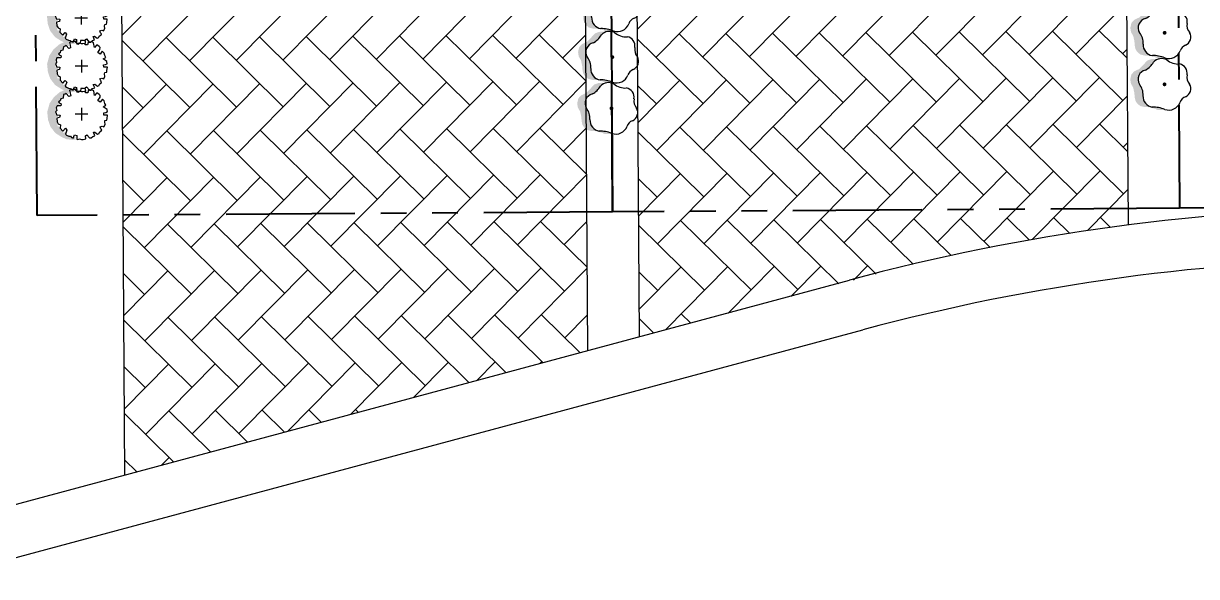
# Model space of a CAD drawing. Header units: feet. Extents: x 919634 to 928945, y 707022 to 708026.
# Drawn here: x 920650.95 to 920696.47, y 707490.92 to 707512.38 of the extents above; entities that cross this region are included whole.
import ezdxf

# ---------------------------------------------------------------- set-up
doc = ezdxf.new("R2010")
doc.units = ezdxf.units.FT
doc.header["$LTSCALE"] = 20
doc.header["$MEASUREMENT"] = 0
doc.linetypes.add('Site Plan$0$PHANTOM2', pattern=[1.25, 0.625, -0.125, 0.125, -0.125, 0.125, -0.125])
for name, color, linetype in [('-u-site-xref', 7, 'Continuous'), ('LK-TREE-013M', 6, 'Continuous'), ('LK-TREE-035M', 123, 'Continuous'), ('LK-TREE-TRNK', 32, 'Continuous'), ('LP-TREE', 15, 'Continuous'), ('Site Plan$0$SP-LOT PAVERS', 254, 'Continuous'), ('x-RL TH5-LP Block$0$LK-SHRB-035M', 253, 'Continuous'), ('x-RL TH5-LP Block$0$LK-SHRB-TRNK', 253, 'Continuous'), ('x-RL TH5-LP Block$0$LP-SHRB', 253, 'Continuous')]:
    doc.layers.add(name, color=color, linetype=linetype)
for name, color, linetype, lineweight in [('Site Plan$0$SP-CURB', 3, 'Continuous', 25), ('Site Plan$0$SP-LOT LINES', 252, 'Site Plan$0$PHANTOM2', 40), ('Site Plan$0$SP-SIDEWALK', 2, 'Continuous', 25)]:
    doc.layers.add(name, color=color, linetype=linetype, lineweight=lineweight)
doc.layers.add('x-RL TH5-LP Block$0$LK-SHRB-SHAD', color=253, linetype='Continuous', plot=False)
doc.layers.get('-u-site-xref').off()

# ---------------------------------------------------------------- blocks, each defined once
blk = doc.blocks.new('Site Plan')
at = {"layer": 'Site Plan$0$SP-LOT PAVERS'}
h = blk.add_hatch(dxfattribs=at)
h.set_pattern_fill('AR-HBONE', color=256, scale=0.32, angle=-89.58178215)
h.paths.add_polyline_path([(920652.017, 707524.926), (920654.684, 707524.943), (920654.88, 707494.859), (920672.849, 707499.691), (920672.683, 707525.054), (920662.683, 707525.005), (920662.659, 707528.765), (920655.992, 707528.721), (920655.913, 707540.889), (920662.58, 707540.933), (920662.551, 707545.266), (920651.885, 707545.196)])
h = blk.add_hatch(dxfattribs=at)
h.set_pattern_fill('AR-HBONE', color=256, scale=0.32, angle=-89.58178215)
h.paths.add_polyline_path([(920693.683, 707525.198), (920688.683, 707525.165), (920688.623, 707533.168), (920695.297, 707533.212), (920695.269, 707537.542), (920684.603, 707537.472), (920684.735, 707517.223), (920674.735, 707517.157), (920674.845, 707500.228), (920685.797, 707503.121), (920688.108, 707503.621), (920690.26, 707504.025), (920692.3, 707504.353), (920693.818, 707504.563), (920693.813, 707505.198)])
at = {"layer": 'Site Plan$0$SP-CURB'}
for p, q in [((920647.417, 707492.853), (920683.006, 707502.423)), ((920647.937, 707490.921), (920683.525, 707500.491))]:
    blk.add_line(p, q, dxfattribs=at)
for radius in [82, 80]:
    blk.add_arc((920704.3, 707423.236), radius, 90.37432, 105.05139, dxfattribs=at)
at = {"layer": 'Site Plan$0$SP-LOT LINES', "ltscale": 0.4}
blk.add_line((920717.813, 707505.355, 0), (920695.813, 707505.211, 0), dxfattribs=at)
at = {"layer": 'Site Plan$0$SP-LOT LINES', "ltscale": 0.4, "elevation": 0}
for points in [[(920650.868, 707598.92), (920673.2, 707599.066), (920673.814, 707505.068), (920651.481, 707504.922)], [(920673.2, 707599.066), (920695.2, 707599.209), (920695.813, 707505.211), (920673.814, 707505.068)]]:
    blk.add_lwpolyline(points, close=True, dxfattribs=at)
at = {"layer": 'Site Plan$0$SP-SIDEWALK'}
for p, q in [((920693.683, 707525.198, 0), (920693.818, 707504.563, 0)), ((920654.684, 707524.943, 0), (920654.88, 707494.859, 0)), ((920672.849, 707499.691, 0), (920672.683, 707525.072, 0)), ((920674.735, 707517.157, 0), (920674.845, 707500.228, 0))]:
    blk.add_line(p, q, dxfattribs=at)
blk = doc.blocks.new('x-RL TH5-LP Block$0$SHRUB-LRG-241')
at = {"layer": 'x-RL TH5-LP Block$0$LK-SHRB-SHAD'}
blk.add_hatch(color=256, dxfattribs=at).paths.add_polyline_path([(0.079, 0.498), (0.186, 0.506), (0.301, 0.491), (0.399, 0.446), (0.521, 0.367), (0.616, 0.243), (0.662, 0.107), (0.677, -0.052), (0.629, -0.217), (0.545, -0.339), (0.429, -0.437), (0.329, -0.482), (0.208, -0.508), (0.129, -0.51), (0.06, -0.5), (0.151, -0.489), (0.16, -0.467), (0.238, -0.458), (0.251, -0.432), (0.242, -0.402), (0.258, -0.404), (0.292, -0.419), (0.327, -0.395), (0.364, -0.354), (0.382, -0.321), (0.423, -0.278), (0.434, -0.256), (0.466, -0.245), (0.458, -0.215), (0.432, -0.198), (0.436, -0.187), (0.488, -0.174), (0.497, -0.141), (0.492, -0.078), (0.516, -0.052), (0.506, -0.017), (0.506, 0.026), (0.464, 0.026), (0.464, 0.046), (0.51, 0.063), (0.486, 0.148), (0.473, 0.237), (0.445, 0.239), (0.416, 0.293), (0.384, 0.3), (0.36, 0.369), (0.325, 0.35), (0.316, 0.361), (0.329, 0.391), (0.273, 0.433), (0.223, 0.437), (0.197, 0.463), (0.162, 0.476), (0.134, 0.437), (0.121, 0.452), (0.129, 0.498)])
at = {"layer": 'x-RL TH5-LP Block$0$LK-SHRB-035M'}
blk.add_lwpolyline([(-0.025, 0.499), (-0.082, 0.489), (-0.082, 0.489), (-0.082, 0.489), (-0.074, 0.425), (-0.099, 0.408), (-0.154, 0.47), (-0.187, 0.47), (-0.216, 0.442), (-0.26, 0.429), (-0.231, 0.359), (-0.26, 0.356), (-0.314, 0.393), (-0.345, 0.383), (-0.352, 0.354), (-0.387, 0.332), (-0.395, 0.31), (-0.38, 0.288), (-0.363, 0.251), (-0.403, 0.236), (-0.439, 0.253), (-0.461, 0.205), (-0.456, 0.156), (-0.461, 0.129), (-0.5, 0.121), (-0.503, 0.085), (-0.513, 0.024), (-0.442, 0.019), (-0.439, -0.025), (-0.478, -0.033), (-0.509, -0.047), (-0.503, -0.087), (-0.429, -0.14), (-0.481, -0.172), (-0.461, -0.211), (-0.449, -0.258), (-0.412, -0.292), (-0.371, -0.236), (-0.324, -0.27), (-0.366, -0.331), (-0.371, -0.368), (-0.351, -0.388), (-0.307, -0.417), (-0.26, -0.368), (-0.243, -0.459), (-0.221, -0.473), (-0.158, -0.481), (-0.136, -0.466), (-0.123, -0.42), (-0.079, -0.42), (-0.082, -0.498), (-0.042, -0.508), (0.014, -0.51), (0.019, -0.454), (0.07, -0.429), (0.122, -0.495), (0.161, -0.481), (0.207, -0.481), (0.232, -0.473), (0.22, -0.415), (0.212, -0.366), (0.247, -0.349), (0.3, -0.412), (0.319, -0.399), (0.352, -0.388), (0.364, -0.319), (0.408, -0.307), (0.42, -0.266), (0.453, -0.248), (0.438, -0.229), (0.401, -0.209), (0.406, -0.167), (0.483, -0.171), (0.499, -0.128), (0.49, -0.077), (0.512, -0.053), (0.501, -0.025), (0.494, 0.009), (0.425, 0.016), (0.433, 0.063), (0.487, 0.075), (0.481, 0.146), (0.46, 0.188), (0.418, 0.205), (0.423, 0.273), (0.369, 0.33), (0.322, 0.276), (0.322, 0.276), (0.291, 0.315), (0.291, 0.315), (0.321, 0.389), (0.299, 0.413), (0.255, 0.433), (0.22, 0.435), (0.203, 0.457), (0.166, 0.469), (0.139, 0.403), (0.097, 0.42), (0.095, 0.494), (0.078, 0.497), (0.041, 0.488), (0.003, 0.497)], close=True, dxfattribs=at)
at = {"layer": 'x-RL TH5-LP Block$0$LK-SHRB-TRNK'}
for p, q in [((-0.125, 0), (0.125, 0)), ((0, -0.125), (0, 0.125))]:
    blk.add_line(p, q, dxfattribs=at)
blk = doc.blocks.new('x-RL TH5-LP Block$0$SHRUB-LRG-003')
at = {"layer": 'x-RL TH5-LP Block$0$LK-SHRB-SHAD'}
blk.add_hatch(color=256, dxfattribs=at).paths.add_polyline_path([(0.582, 0.329), (0.547, 0.38), (0.489, 0.43), (0.401, 0.452), (0.321, 0.454), (0.286, 0.459), (0.256, 0.469), (0.249, 0.472), (0.189, 0.487), (0.159, 0.507), (0.119, 0.512), (0.102, 0.514), (0.072, 0.514), (0.007, 0.502), (0.083, 0.473, 0.064865), (0.248, 0.453, -0.006063), (0.253, 0.452), (0.256, 0.452), (0.259, 0.451, -0.129877), (0.359, 0.401), (0.368, 0.395), (0.413, 0.343), (0.418, 0.317, -0.111102), (0.432, 0.222, 0.003609), (0.432, 0.217), (0.442, 0.112, 0.012019), (0.446, 0.097), (0.483, 0.029), (0.497, 0.001, 0.007064), (0.503, -0.006, -0.048801), (0.518, -0.04), (0.525, -0.053), (0.525, -0.065, -0.097938), (0.525, -0.14), (0.525, -0.158), (0.516, -0.172, -0.107658), (0.471, -0.24), (0.458, -0.26), (0.371, -0.292), (0.269, -0.367), (0.214, -0.451), (0.144, -0.501), (0.186, -0.511), (0.259, -0.506), (0.345, -0.476), (0.411, -0.404), (0.5, -0.312), (0.607, -0.262), (0.662, -0.202), (0.685, -0.106), (0.672, -0.018), (0.627, 0.061), (0.605, 0.166), (0.597, 0.263)])
at = {"layer": 'x-RL TH5-LP Block$0$LK-SHRB-035M'}
for centre, radius, start, end in [((-0.084, 0.274), 0.241, 69.6603, 159.1137), ((0.242, 1.096), 0.643, 247.9485, 270.591), ((-0.344, 0.086), 0.18, 113.509, 209.6004), ((-0.487, 0.427), 0.191, 291.9961, 339.2866), ((0.214, 0.237), 0.219, 356.1089, 80.9259), ((0.747, 0.194), 0.316, 175.0254, 219.3558), ((-0.658, -0.144), 0.211, 348.5774, 41.8886), ((-0.265, -0.22), 0.189, 169.6437, 258.5101), ((0.337, -0.102), 0.192, 283.2701, 30.1865), ((-0.277, -0.749), 0.345, 48.5313, 94.3414), ((0.054, -0.29), 0.225, 242.861, 316.3019), ((0.586, -0.664), 0.429, 119.013, 149.3179)]:
    blk.add_arc(centre, radius, start, end, dxfattribs=at)
at = {"layer": 'x-RL TH5-LP Block$0$LK-SHRB-TRNK', "const_width": 0.0375}
blk.add_lwpolyline([(-0.019, 0, 1), (0.019, 0, 1)], format="xyb", close=True, dxfattribs=at)
blk = doc.blocks.new('x-RL TH5-LP Block', base_point=(1241.699, -211.829))
at = {"layer": 'x-RL TH5-LP Block$0$LP-SHRB'}
for name, p, xscale, yscale, zscale in [('x-RL TH5-LP Block$0$SHRUB-LRG-003', (1330.049, -121.848), 1.941173180313067, 1.941173180313067, 1.941173180313067), ('x-RL TH5-LP Block$0$SHRUB-LRG-241', (1350.613, -121.754), 1.966899649314303, 1.966899649314303, 2.185089498506832), ('x-RL TH5-LP Block$0$SHRUB-LRG-003', (1308.583, -122.638), 1.941173180313067, 1.941173180313067, 1.941173180313067), ('x-RL TH5-LP Block$0$SHRUB-LRG-003', (1330.003, -123.835), 1.941173180313067, 1.941173180313067, 1.941173180313067), ('x-RL TH5-LP Block$0$SHRUB-LRG-241', (1350.607, -123.615), 1.966899649314303, 1.966899649314303, 1.966899649314303), ('x-RL TH5-LP Block$0$SHRUB-LRG-003', (1308.567, -124.638), 1.941173180313067, 1.941173180313067, 1.941173180313067), ('x-RL TH5-LP Block$0$SHRUB-LRG-241', (1350.6, -125.477), 1.966899649314303, 1.966899649314303, 1.966899649314303), ('x-RL TH5-LP Block$0$SHRUB-LRG-003', (1329.958, -125.822), 1.941173180313067, 1.941173180313067, 2.426466475391333)]:
    blk.add_blockref(name, p, dxfattribs=dict(at, xscale=xscale, yscale=yscale, zscale=zscale))
blk = doc.blocks.new('TREE-PALM-041')
at = {"layer": 'LK-TREE-013M'}
for centre, radius, start, end in [((-0.372, 0.1634), 0.3947, 344.7768, 61.0692), ((-0.3558, 0.1912), 0.3648, 338.6686, 60.9385), ((0.3342, -0.1338), 0.3402, 54.0893, 147.3792), ((0.3457, -0.1174), 0.3201, 54.0343, 152.47), ((-0.3597, -0.3546), 0.503, 51.6225, 110.1516), ((-0.3762, -0.3101), 0.4564, 46.1981, 109.9457), ((-0.0883, -0.4507), 0.4536, 5.9321, 71.7258), ((-0.7226, -0.0583), 0.6834, 320.9913, 0.958), ((-0.759, -0.0173), 0.7375, 320.2897, 356.6002), ((-0.0404, -0.4329), 0.4028, 4.9849, 76.9143)]:
    blk.add_arc(centre, radius, start, end, dxfattribs=at)
at = {"layer": 'LK-TREE-035M'}
for centre, radius, start, end in [((-0.1847, 0.11), 0.4016, 66.3043, 89.2588), ((-0.0122, 0.5395), 0.17, 190.3649, 224.1151), ((-0.1754, 0.245), 0.278, 323.8983, 56.83), ((-0.816, 0.3341), 0.6872, 357.2418, 7.2817), ((0.1352, 0.2696), 0.2666, 173.2307, 224.6322), ((0.3126, -0.0033), 0.2768, 65.5809, 143.6588), ((-0.3035, -0.0466), 0.2838, 46.3344, 119.9193), ((0.4154, 0.1306), 0.1188, 4.3095, 84.3421), ((-0.4159, 0.0823), 0.1206, 103.9495, 162.4386), ((0.4061, 0.3535), 0.2502, 277.816, 300.0136), ((-0.4444, 0.2132), 0.1337, 228.2207, 272.7252), ((-0.4502, -0.1471), 0.227, 57.7063, 86.9435), ((0.1635, 0.1788), 0.1696, 237.7456, 326.3428), ((0.4014, -0.0936), 0.2029, 79.0208, 118.4619), ((-0.136, 0.2579), 0.2874, 227.8407, 285.3886), ((0.1425, -0.2322), 0.243, 93.0427, 107.8907), ((0.1425, -0.2322), 0.243, 359.9178, 79.8431), ((-0.0391, -0.1904), 0.175, 113.9028, 194.2622), ((-0.2692, -0.1882), 0.3018, 314.7284, 23.3372), ((0.2199, -0.0777), 0.1863, 183.6258, 252.7756), ((-0.3583, -0.2748), 0.1552, 336.5198, 15.4301), ((0.125, -0.4042), 0.1538, 28.2288, 75.0142), ((0.19, -0.2908), 0.2039, 326.1721, 16.5871), ((-0.0844, -0.3954), 0.1441, 155.9413, 219.774), ((0.4014, -0.2421), 0.1669, 212.3504, 256.3272), ((-0.4342, 0.0256), 0.5708, 294.7574, 311.3827)]:
    blk.add_arc(centre, radius, start, end, dxfattribs=at)
at = {"layer": 'LK-TREE-TRNK', "const_width": 0.0625}
blk.add_lwpolyline([(-0.0261, 0.0172, 1), (0.0261, -0.0172, 1)], format="xyb", close=True, dxfattribs=at)

msp = doc.modelspace()

# ---------------------------------------------------------------- block references
at = {"layer": '-u-site-xref'}
msp.add_blockref('Site Plan', (0, 0), dxfattribs=at)

# ---------------------------------------------------------------- next in the draw order: block references
at = {"layer": '-u-site-xref', "rotation": 180.3738798165759}
msp.add_blockref('x-RL TH5-LP Block', (920761.532, 707599.642, 0), dxfattribs=at)
at = {"layer": 'LP-TREE', "xscale": 11.86833221055216, "yscale": 11.86833221055216, "zscale": 11.86833221055216}
msp.add_blockref('TREE-PALM-041', (920645.502, 707511.534), dxfattribs=at)

doc.saveas('drawing.dxf')
